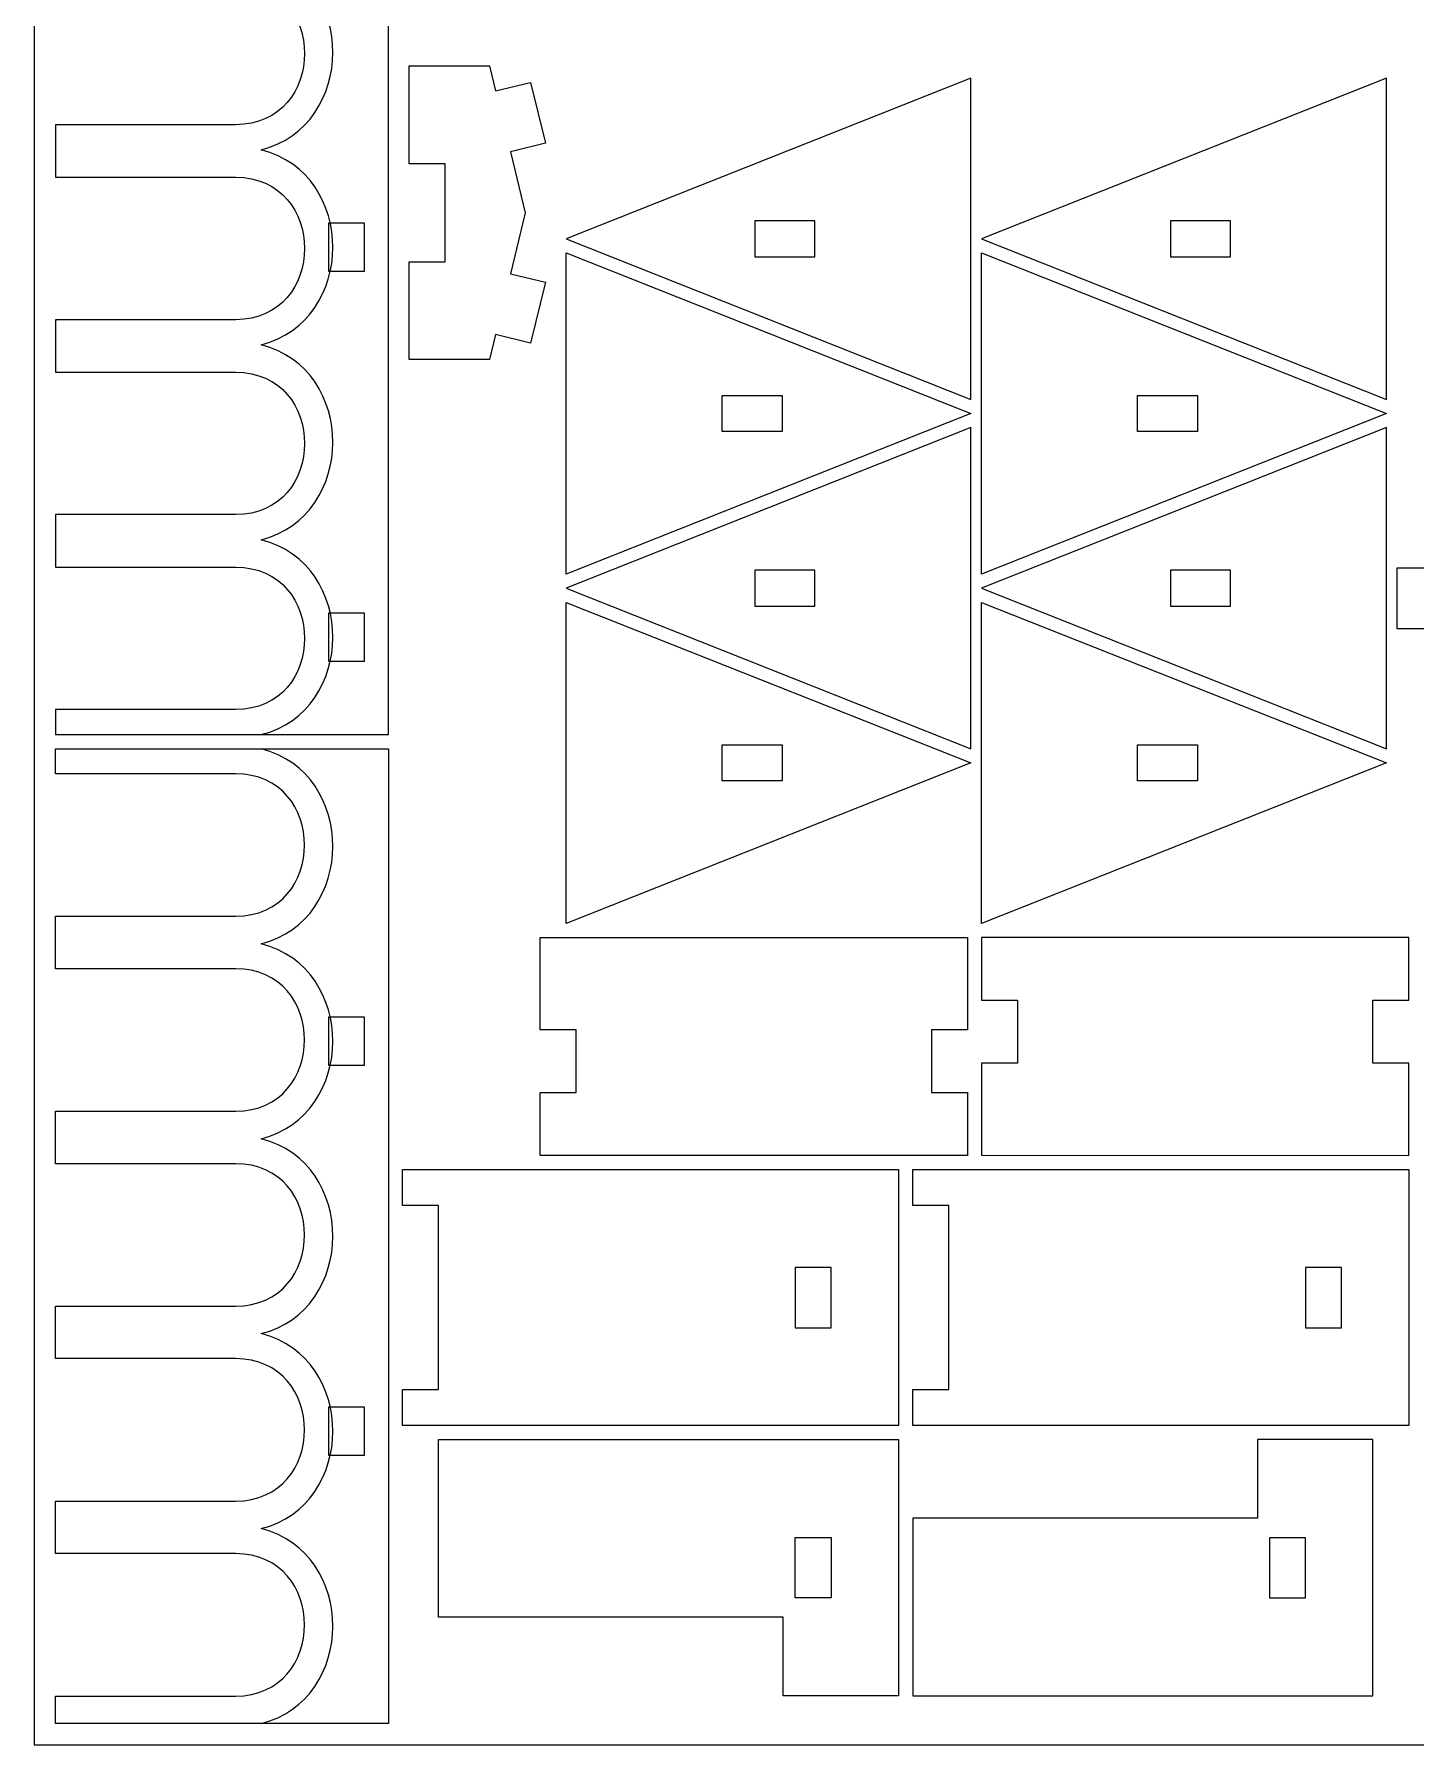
# Model space of a CAD drawing. Header units: millimetres. Extents: x -824 to 903, y -527 to 785.
# Drawn here: x -824.3 to -709.4, y -66 to 76.2 of the extents above; entities that cross this region are included whole.
import ezdxf

# ---------------------------------------------------------------- set-up
doc = ezdxf.new("R2010")
doc.units = ezdxf.units.MM
doc.header["$MEASUREMENT"] = 0
doc.layers.add('Camada 1', color=7, linetype='Continuous')

msp = doc.modelspace()

# ---------------------------------------------------------------- linework, layer by layer
at = {"layer": 'Camada 1', "color": 250, "lineweight": 9}
for points, knots in [([(-824.3008, -66.0493), (-824.3008, -66.0493), (-824.3008, 186.4518), (-824.3008, 186.4518), (-824.3008, 186.4518), (-824.3008, 186.4518), (-602.6325, 186.4518), (-602.6325, 186.4518), (-602.6325, 186.4518), (-602.6325, 186.4518), (-602.6325, -66.0493), (-602.6325, -66.0493), (-602.6325, -66.0493), (-602.6325, -66.0493), (-824.3008, -66.0493), (-824.3008, -66.0493)], [0, 0, 0, 0, 0.2, 0.2, 0.2, 0.2, 0.4, 0.4, 0.4, 0.4, 0.6, 0.6, 0.6, 0.6, 1, 1, 1, 1]), ([(-659.1611, 58.0436), (-659.1611, 58.0436), (-659.1611, 61.0374), (-659.1611, 61.0374), (-659.1611, 61.0374), (-659.1611, 61.0374), (-630.7187, 61.0374), (-630.7187, 61.0374), (-630.7187, 61.0374), (-630.7187, 61.0374), (-630.7187, 58.0436), (-630.7187, 58.0436), (-630.7187, 58.0436), (-630.7187, 58.0436), (-626.7269, 58.0436), (-626.7269, 58.0436), (-626.7269, 58.0436), (-626.7269, 58.0436), (-626.7269, 61.0374), (-626.7269, 61.0374), (-626.7269, 61.0374), (-626.7269, 61.0374), (-604.397, 61.0374), (-604.397, 61.0374), (-604.397, 61.0374), (-604.397, 61.0374), (-604.397, 74.9939), (-604.397, 74.9939), (-604.397, 74.9939), (-604.397, 74.9939), (-626.7269, 74.9939), (-626.7269, 74.9939), (-626.7269, 74.9939), (-626.7269, 74.9939), (-626.7269, 77.9877), (-626.7269, 77.9877), (-626.7269, 77.9877), (-626.7269, 77.9877), (-630.7187, 77.9877), (-630.7187, 77.9877), (-630.7187, 77.9877), (-630.7187, 77.9877), (-630.7187, 74.9939), (-630.7187, 74.9939), (-630.7187, 74.9939), (-630.7187, 74.9939), (-659.1611, 74.9939), (-659.1611, 74.9939), (-659.1611, 74.9939), (-659.1611, 74.9939), (-659.1611, 77.9877), (-659.1611, 77.9877), (-659.1611, 77.9877), (-659.1611, 77.9877), (-663.1529, 77.9877), (-663.1529, 77.9877), (-663.1529, 77.9877), (-663.1529, 77.9877), (-663.1529, 74.9939), (-663.1529, 74.9939), (-663.1529, 74.9939), (-663.1529, 74.9939), (-685.4827, 74.9939), (-685.4827, 74.9939), (-685.4827, 74.9939), (-685.4827, 74.9939), (-685.4827, 81.8269), (-685.4827, 81.8269), (-685.4827, 81.8269), (-685.4827, 81.8269), (-682.4888, 81.8269), (-682.4888, 81.8269), (-682.4888, 81.8269), (-682.4888, 81.8269), (-682.4888, 84.8208), (-682.4888, 84.8208), (-682.4888, 84.8208), (-682.4888, 84.8208), (-685.4827, 84.8208), (-685.4827, 84.8208), (-685.4827, 84.8208), (-685.4827, 84.8208), (-685.4827, 88.66), (-685.4827, 88.66), (-685.4827, 88.66), (-685.4827, 88.66), (-678.9229, 88.66), (-678.9229, 88.66), (-678.9229, 88.66), (-678.9229, 88.66), (-681.7455, 91.4826), (-681.7455, 91.4826), (-681.7455, 91.4826), (-681.7455, 91.4826), (-679.6287, 93.5995), (-679.6287, 93.5995), (-679.6287, 93.5995), (-679.6287, 93.5995), (-678.9229, 92.8939), (-678.9229, 92.8939), (-678.9229, 92.8939), (-678.9229, 92.8939), (-658.0321, 113.7848), (-658.0321, 113.7848), (-658.0321, 113.7848), (-658.0321, 113.7848), (-663.7878, 119.5406), (-663.7878, 119.5406), (-663.7878, 119.5406), (-663.7878, 119.5406), (-661.6708, 121.6576), (-661.6708, 121.6576), (-661.6708, 121.6576), (-661.6708, 121.6576), (-653.7982, 113.7848), (-653.7982, 113.7848), (-653.7982, 113.7848), (-653.7982, 113.7848), (-650.3445, 117.2382), (-650.3445, 117.2382), (-650.3445, 117.2382), (-650.3445, 117.2382), (-652.4615, 119.355), (-652.4615, 119.355), (-652.4615, 119.355), (-652.4615, 119.355), (-619.1796, 152.6371), (-619.1796, 152.6371), (-619.1796, 152.6371), (-619.1796, 152.6371), (-617.0629, 150.5203), (-617.0629, 150.5203), (-617.0629, 150.5203), (-617.0629, 150.5203), (-613.6092, 153.9737), (-613.6092, 153.9737), (-613.6092, 153.9737), (-613.6092, 153.9737), (-615.7262, 156.0906), (-615.7262, 156.0906), (-615.7262, 156.0906), (-615.7262, 156.0906), (-606.4229, 165.3939), (-606.4229, 165.3939), (-606.4229, 165.3939), (-606.4229, 165.3939), (-623.6904, 182.6613), (-623.6904, 182.6613), (-623.6904, 182.6613), (-623.6904, 182.6613), (-632.9936, 173.3581), (-632.9936, 173.3581), (-632.9936, 173.3581), (-632.9936, 173.3581), (-635.1105, 175.4749), (-635.1105, 175.4749), (-635.1105, 175.4749), (-635.1105, 175.4749), (-638.5641, 172.0216), (-638.5641, 172.0216), (-638.5641, 172.0216), (-638.5641, 172.0216), (-636.4472, 169.9047), (-636.4472, 169.9047), (-636.4472, 169.9047), (-636.4472, 169.9047), (-669.729, 136.6227), (-669.729, 136.6227), (-669.729, 136.6227), (-669.729, 136.6227), (-671.8458, 138.7394), (-671.8458, 138.7394), (-671.8458, 138.7394), (-671.8458, 138.7394), (-675.2994, 135.2861), (-675.2994, 135.2861), (-675.2994, 135.2861), (-675.2994, 135.2861), (-667.4267, 127.4134), (-667.4267, 127.4134), (-667.4267, 127.4134), (-667.4267, 127.4134), (-669.5436, 125.2964), (-669.5436, 125.2964), (-669.5436, 125.2964), (-669.5436, 125.2964), (-675.2994, 131.0522), (-675.2994, 131.0522), (-675.2994, 131.0522), (-675.2994, 131.0522), (-696.1904, 110.1613), (-696.1904, 110.1613), (-696.1904, 110.1613), (-696.1904, 110.1613), (-695.4847, 109.4556), (-695.4847, 109.4556), (-695.4847, 109.4556), (-695.4847, 109.4556), (-697.6017, 107.3387), (-697.6017, 107.3387), (-697.6017, 107.3387), (-697.6017, 107.3387), (-700.4243, 110.1613), (-700.4243, 110.1613), (-700.4243, 110.1613), (-700.4243, 110.1613), (-700.4243, 103.6015), (-700.4243, 103.6015), (-700.4243, 103.6015), (-700.4243, 103.6015), (-704.2635, 103.6015), (-704.2635, 103.6015), (-704.2635, 103.6015), (-704.2635, 103.6015), (-704.2635, 106.5954), (-704.2635, 106.5954), (-704.2635, 106.5954), (-704.2635, 106.5954), (-707.2574, 106.5954), (-707.2574, 106.5954), (-707.2574, 106.5954), (-707.2574, 106.5954), (-707.2574, 103.6015), (-707.2574, 103.6015), (-707.2574, 103.6015), (-707.2574, 103.6015), (-714.0904, 103.6015), (-714.0904, 103.6015), (-714.0904, 103.6015), (-714.0904, 103.6015), (-714.0904, 109.7142), (-714.0904, 109.7142), (-714.0904, 109.7142), (-714.0904, 109.7142), (-711.0965, 109.7142), (-711.0965, 109.7142), (-711.0965, 109.7142), (-711.0965, 109.7142), (-711.0965, 113.706), (-711.0965, 113.706), (-711.0965, 113.706), (-711.0965, 113.706), (-714.0904, 113.706), (-714.0904, 113.706), (-714.0904, 113.706), (-714.0904, 113.706), (-714.0904, 142.1484), (-714.0904, 142.1484), (-714.0904, 142.1484), (-714.0904, 142.1484), (-711.0965, 142.1484), (-711.0965, 142.1484), (-711.0965, 142.1484), (-711.0965, 142.1484), (-711.0965, 146.1402), (-711.0965, 146.1402), (-711.0965, 146.1402), (-711.0965, 146.1402), (-714.0904, 146.1402), (-714.0904, 146.1402), (-714.0904, 146.1402), (-714.0904, 146.1402), (-714.0904, 174.5827), (-714.0904, 174.5827), (-714.0904, 174.5827), (-714.0904, 174.5827), (-711.0965, 174.5827), (-711.0965, 174.5827), (-711.0965, 174.5827), (-711.0965, 174.5827), (-711.0965, 178.5744), (-711.0965, 178.5744), (-711.0965, 178.5744), (-711.0965, 178.5744), (-714.0904, 178.5744), (-714.0904, 178.5744), (-714.0904, 178.5744), (-714.0904, 178.5744), (-714.0904, 184.6871), (-714.0904, 184.6871), (-714.0904, 184.6871), (-714.0904, 184.6871), (-727.7564, 184.6871), (-727.7564, 184.6871), (-727.7564, 184.6871), (-727.7564, 184.6871), (-727.7564, 178.5744), (-727.7564, 178.5744), (-727.7564, 178.5744), (-727.7564, 178.5744), (-730.7503, 178.5744), (-730.7503, 178.5744), (-730.7503, 178.5744), (-730.7503, 178.5744), (-730.7503, 174.5827), (-730.7503, 174.5827), (-730.7503, 174.5827), (-730.7503, 174.5827), (-727.7564, 174.5827), (-727.7564, 174.5827), (-727.7564, 174.5827), (-727.7564, 174.5827), (-727.7564, 146.1402), (-727.7564, 146.1402), (-727.7564, 146.1402), (-727.7564, 146.1402), (-730.7503, 146.1402), (-730.7503, 146.1402), (-730.7503, 146.1402), (-730.7503, 146.1402), (-730.7503, 142.1484), (-730.7503, 142.1484), (-730.7503, 142.1484), (-730.7503, 142.1484), (-727.7564, 142.1484), (-727.7564, 142.1484), (-727.7564, 142.1484), (-727.7564, 142.1484), (-727.7564, 113.706), (-727.7564, 113.706), (-727.7564, 113.706), (-727.7564, 113.706), (-730.7503, 113.706), (-730.7503, 113.706), (-730.7503, 113.706), (-730.7503, 113.706), (-730.7503, 109.7142), (-730.7503, 109.7142), (-730.7503, 109.7142), (-730.7503, 109.7142), (-727.7564, 109.7142), (-727.7564, 109.7142), (-727.7564, 109.7142), (-727.7564, 109.7142), (-727.7564, 87.3844), (-727.7564, 87.3844), (-727.7564, 87.3844), (-727.7564, 87.3844), (-701.6998, 87.3844), (-701.6998, 87.3844), (-701.6998, 87.3844), (-701.6998, 87.3844), (-701.6998, 61.0374), (-701.6998, 61.0374), (-701.6998, 61.0374), (-701.6998, 61.0374), (-695.587, 61.0374), (-695.587, 61.0374), (-695.587, 61.0374), (-695.587, 61.0374), (-695.587, 58.0436), (-695.587, 58.0436), (-695.587, 58.0436), (-695.587, 58.0436), (-691.5954, 58.0436), (-691.5954, 58.0436), (-691.5954, 58.0436), (-691.5954, 58.0436), (-691.5954, 61.0374), (-691.5954, 61.0374), (-691.5954, 61.0374), (-691.5954, 61.0374), (-663.1529, 61.0374), (-663.1529, 61.0374), (-663.1529, 61.0374), (-663.1529, 61.0374), (-663.1529, 58.0436), (-663.1529, 58.0436), (-663.1529, 58.0436), (-663.1529, 58.0436), (-659.1611, 58.0436), (-659.1611, 58.0436)], [0, 0, 0, 0, 0.0106383, 0.0106383, 0.0106383, 0.0106383, 0.0212766, 0.0212766, 0.0212766, 0.0212766, 0.03191489, 0.03191489, 0.03191489, 0.03191489, 0.04255319, 0.04255319, 0.04255319, 0.04255319, 0.05319149, 0.05319149, 0.05319149, 0.05319149, 0.06382979, 0.06382979, 0.06382979, 0.06382979, 0.07446809, 0.07446809, 0.07446809, 0.07446809, 0.08510638, 0.08510638, 0.08510638, 0.08510638, 0.09574468, 0.09574468, 0.09574468, 0.09574468, 0.10638298, 0.10638298, 0.10638298, 0.10638298, 0.11702128, 0.11702128, 0.11702128, 0.11702128, 0.12765957, 0.12765957, 0.12765957, 0.12765957, 0.13829787, 0.13829787, 0.13829787, 0.13829787, 0.14893617, 0.14893617, 0.14893617, 0.14893617, 0.15957447, 0.15957447, 0.15957447, 0.15957447, 0.17021277, 0.17021277, 0.17021277, 0.17021277, 0.18085106, 0.18085106, 0.18085106, 0.18085106, 0.19148936, 0.19148936, 0.19148936, 0.19148936, 0.20212766, 0.20212766, 0.20212766, 0.20212766, 0.21276596, 0.21276596, 0.21276596, 0.21276596, 0.22340426, 0.22340426, 0.22340426, 0.22340426, 0.23404255, 0.23404255, 0.23404255, 0.23404255, 0.24468085, 0.24468085, 0.24468085, 0.24468085, 0.25531915, 0.25531915, 0.25531915, 0.25531915, 0.26595745, 0.26595745, 0.26595745, 0.26595745, 0.27659574, 0.27659574, 0.27659574, 0.27659574, 0.28723404, 0.28723404, 0.28723404, 0.28723404, 0.29787234, 0.29787234, 0.29787234, 0.29787234, 0.30851064, 0.30851064, 0.30851064, 0.30851064, 0.31914894, 0.31914894, 0.31914894, 0.31914894, 0.32978723, 0.32978723, 0.32978723, 0.32978723, 0.34042553, 0.34042553, 0.34042553, 0.34042553, 0.35106383, 0.35106383, 0.35106383, 0.35106383, 0.36170213, 0.36170213, 0.36170213, 0.36170213, 0.37234043, 0.37234043, 0.37234043, 0.37234043, 0.38297872, 0.38297872, 0.38297872, 0.38297872, 0.39361702, 0.39361702, 0.39361702, 0.39361702, 0.40425532, 0.40425532, 0.40425532, 0.40425532, 0.41489362, 0.41489362, 0.41489362, 0.41489362, 0.42553191, 0.42553191, 0.42553191, 0.42553191, 0.43617021, 0.43617021, 0.43617021, 0.43617021, 0.44680851, 0.44680851, 0.44680851, 0.44680851, 0.45744681, 0.45744681, 0.45744681, 0.45744681, 0.46808511, 0.46808511, 0.46808511, 0.46808511, 0.4787234, 0.4787234, 0.4787234, 0.4787234, 0.4893617, 0.4893617, 0.4893617, 0.4893617, 0.5, 0.5, 0.5, 0.5, 0.5106383, 0.5106383, 0.5106383, 0.5106383, 0.5212766, 0.5212766, 0.5212766, 0.5212766, 0.53191489, 0.53191489, 0.53191489, 0.53191489, 0.54255319, 0.54255319, 0.54255319, 0.54255319, 0.55319149, 0.55319149, 0.55319149, 0.55319149, 0.56382979, 0.56382979, 0.56382979, 0.56382979, 0.57446809, 0.57446809, 0.57446809, 0.57446809, 0.58510638, 0.58510638, 0.58510638, 0.58510638, 0.59574468, 0.59574468, 0.59574468, 0.59574468, 0.60638298, 0.60638298, 0.60638298, 0.60638298, 0.61702128, 0.61702128, 0.61702128, 0.61702128, 0.62765957, 0.62765957, 0.62765957, 0.62765957, 0.63829787, 0.63829787, 0.63829787, 0.63829787, 0.64893617, 0.64893617, 0.64893617, 0.64893617, 0.65957447, 0.65957447, 0.65957447, 0.65957447, 0.67021277, 0.67021277, 0.67021277, 0.67021277, 0.68085106, 0.68085106, 0.68085106, 0.68085106, 0.69148936, 0.69148936, 0.69148936, 0.69148936, 0.70212766, 0.70212766, 0.70212766, 0.70212766, 0.71276596, 0.71276596, 0.71276596, 0.71276596, 0.72340426, 0.72340426, 0.72340426, 0.72340426, 0.73404255, 0.73404255, 0.73404255, 0.73404255, 0.74468085, 0.74468085, 0.74468085, 0.74468085, 0.75531915, 0.75531915, 0.75531915, 0.75531915, 0.76595745, 0.76595745, 0.76595745, 0.76595745, 0.77659574, 0.77659574, 0.77659574, 0.77659574, 0.78723404, 0.78723404, 0.78723404, 0.78723404, 0.79787234, 0.79787234, 0.79787234, 0.79787234, 0.80851064, 0.80851064, 0.80851064, 0.80851064, 0.81914894, 0.81914894, 0.81914894, 0.81914894, 0.82978723, 0.82978723, 0.82978723, 0.82978723, 0.84042553, 0.84042553, 0.84042553, 0.84042553, 0.85106383, 0.85106383, 0.85106383, 0.85106383, 0.86170213, 0.86170213, 0.86170213, 0.86170213, 0.87234043, 0.87234043, 0.87234043, 0.87234043, 0.88297872, 0.88297872, 0.88297872, 0.88297872, 0.89361702, 0.89361702, 0.89361702, 0.89361702, 0.90425532, 0.90425532, 0.90425532, 0.90425532, 0.91489362, 0.91489362, 0.91489362, 0.91489362, 0.92553191, 0.92553191, 0.92553191, 0.92553191, 0.93617021, 0.93617021, 0.93617021, 0.93617021, 0.94680851, 0.94680851, 0.94680851, 0.94680851, 0.95744681, 0.95744681, 0.95744681, 0.95744681, 0.96808511, 0.96808511, 0.96808511, 0.96808511, 0.9787234, 0.9787234, 0.9787234, 0.9787234, 1, 1, 1, 1]), ([(-807.5673, 31.9107), (-807.5673, 31.9107), (-822.5363, 31.9107), (-822.5363, 31.9107), (-822.5363, 31.9107), (-822.5363, 31.9107), (-822.5363, 36.2768), (-822.5363, 36.2768), (-822.5363, 36.2768), (-822.5363, 36.2768), (-807.5673, 36.2768), (-807.5673, 36.2768), (-807.5673, 36.2768), (-799.8927, 36.2768), (-799.893, 48.1277), (-807.5673, 48.1277), (-807.5673, 48.1277), (-807.5673, 48.1277), (-822.5363, 48.1277), (-822.5363, 48.1277), (-822.5363, 48.1277), (-822.5363, 48.1277), (-822.5363, 52.4939), (-822.5363, 52.4939), (-822.5363, 52.4939), (-822.5363, 52.4939), (-807.5673, 52.4939), (-807.5673, 52.4939), (-807.5673, 52.4939), (-799.8928, 52.4939), (-799.8928, 64.3449), (-807.5673, 64.3449), (-807.5673, 64.3449), (-807.5673, 64.3449), (-822.5363, 64.3449), (-822.5363, 64.3449), (-822.5363, 64.3449), (-822.5363, 64.3449), (-822.5363, 68.711), (-822.5363, 68.711), (-822.5363, 68.711), (-822.5363, 68.711), (-807.5673, 68.711), (-807.5673, 68.711), (-807.5673, 68.711), (-799.8929, 68.711), (-799.8928, 80.562), (-807.5673, 80.562), (-807.5673, 80.562), (-807.5673, 80.562), (-822.5363, 80.562), (-822.5363, 80.562), (-822.5363, 80.562), (-822.5363, 80.562), (-822.5363, 84.9282), (-822.5363, 84.9282), (-822.5363, 84.9282), (-822.5363, 84.9282), (-807.5673, 84.9282), (-807.5673, 84.9282), (-807.5673, 84.9282), (-799.8927, 84.9282), (-799.893, 96.7791), (-807.5673, 96.7791), (-807.5673, 96.7791), (-807.5673, 96.7791), (-822.5363, 96.7791), (-822.5363, 96.7791), (-822.5363, 96.7791), (-822.5363, 96.7791), (-822.5363, 99.0662), (-822.5363, 99.0662), (-822.5363, 99.0662), (-822.5363, 99.0662), (-794.8396, 99.0662), (-794.8396, 99.0662), (-794.8396, 99.0662), (-794.8396, 99.0662), (-794.8396, 17.9806), (-794.8396, 17.9806), (-794.8396, 17.9806), (-794.8396, 17.9806), (-822.5363, 17.9806), (-822.5363, 17.9806), (-822.5363, 17.9806), (-822.5363, 17.9806), (-822.5363, 20.0597), (-822.5363, 20.0597), (-822.5363, 20.0597), (-822.5363, 20.0597), (-807.5673, 20.0597), (-807.5673, 20.0597), (-807.5673, 20.0597), (-799.8929, 20.0597), (-799.8929, 31.9107), (-807.5673, 31.9107)], [0, 0, 0, 0, 0.04, 0.04, 0.04, 0.04, 0.08, 0.08, 0.08, 0.08, 0.12, 0.12, 0.12, 0.12, 0.16, 0.16, 0.16, 0.16, 0.2, 0.2, 0.2, 0.2, 0.24, 0.24, 0.24, 0.24, 0.28, 0.28, 0.28, 0.28, 0.32, 0.32, 0.32, 0.32, 0.36, 0.36, 0.36, 0.36, 0.4, 0.4, 0.4, 0.4, 0.44, 0.44, 0.44, 0.44, 0.48, 0.48, 0.48, 0.48, 0.52, 0.52, 0.52, 0.52, 0.56, 0.56, 0.56, 0.56, 0.6, 0.6, 0.6, 0.6, 0.64, 0.64, 0.64, 0.64, 0.68, 0.68, 0.68, 0.68, 0.72, 0.72, 0.72, 0.72, 0.76, 0.76, 0.76, 0.76, 0.8, 0.8, 0.8, 0.8, 0.84, 0.84, 0.84, 0.84, 0.88, 0.88, 0.88, 0.88, 0.92, 0.92, 0.92, 0.92, 1, 1, 1, 1]), ([(-793.1168, 73.5988), (-793.1168, 73.5988), (-793.1168, 65.4588), (-793.1168, 65.4588), (-793.1168, 65.4588), (-793.1168, 65.4588), (-790.123, 65.4589), (-790.123, 65.4589), (-790.123, 65.4589), (-790.123, 65.4589), (-790.123, 57.3189), (-790.123, 57.3189), (-790.123, 57.3189), (-790.123, 57.3189), (-793.1168, 57.3189), (-793.1168, 57.3189), (-793.1168, 57.3189), (-793.1168, 57.3189), (-793.1168, 49.1789), (-793.1168, 49.1789), (-793.1168, 49.1789), (-789.25, 49.1789), (-788.3047, 49.1789), (-786.4217, 49.1789), (-786.4217, 49.1789), (-786.4217, 49.1789), (-785.9178, 51.253), (-785.9178, 51.253), (-785.9178, 51.253), (-785.9178, 51.253), (-783.0087, 50.5462), (-783.0087, 50.5462), (-783.0087, 50.5462), (-783.0087, 50.5462), (-781.7775, 55.6142), (-781.7775, 55.6142), (-781.7775, 55.6142), (-781.7775, 55.6142), (-784.6867, 56.3209), (-784.6867, 56.3209), (-784.6867, 56.3209), (-784.6867, 56.3209), (-783.4555, 61.3888), (-783.4555, 61.3888), (-783.4555, 61.3888), (-783.4555, 61.3888), (-784.6867, 66.4568), (-784.6867, 66.4568), (-784.6867, 66.4568), (-784.6867, 66.4568), (-781.7775, 67.1635), (-781.7775, 67.1635), (-781.7775, 67.1635), (-781.7775, 67.1635), (-783.0087, 72.2314), (-783.0087, 72.2314), (-783.0087, 72.2314), (-783.0087, 72.2314), (-785.918, 71.5247), (-785.918, 71.5247), (-785.918, 71.5247), (-785.918, 71.5247), (-786.4218, 73.5988), (-786.4218, 73.5988), (-786.4218, 73.5988), (-788.3088, 73.5988), (-789.2364, 73.5988), (-793.1168, 73.5988)], [0, 0, 0, 0, 0.05555556, 0.05555556, 0.05555556, 0.05555556, 0.11111111, 0.11111111, 0.11111111, 0.11111111, 0.16666667, 0.16666667, 0.16666667, 0.16666667, 0.22222222, 0.22222222, 0.22222222, 0.22222222, 0.27777778, 0.27777778, 0.27777778, 0.27777778, 0.33333333, 0.33333333, 0.33333333, 0.33333333, 0.38888889, 0.38888889, 0.38888889, 0.38888889, 0.44444444, 0.44444444, 0.44444444, 0.44444444, 0.5, 0.5, 0.5, 0.5, 0.55555556, 0.55555556, 0.55555556, 0.55555556, 0.61111111, 0.61111111, 0.61111111, 0.61111111, 0.66666667, 0.66666667, 0.66666667, 0.66666667, 0.72222222, 0.72222222, 0.72222222, 0.72222222, 0.77777778, 0.77777778, 0.77777778, 0.77777778, 0.83333333, 0.83333333, 0.83333333, 0.83333333, 0.88888889, 0.88888889, 0.88888889, 0.88888889, 1, 1, 1, 1]), ([(-746.3827, 72.5754), (-746.3827, 72.5754), (-746.3827, 45.8647), (-746.3827, 45.8647), (-746.3827, 45.8647), (-746.3827, 45.8647), (-780.0547, 59.22), (-780.0547, 59.22), (-780.0547, 59.22), (-780.0547, 59.22), (-746.3827, 72.5754), (-746.3827, 72.5754)], [0, 0, 0, 0, 0.25, 0.25, 0.25, 0.25, 0.5, 0.5, 0.5, 0.5, 1, 1, 1, 1]), ([(-711.8272, 72.5754), (-711.8272, 72.5754), (-711.8272, 45.8647), (-711.8272, 45.8647), (-711.8272, 45.8647), (-711.8272, 45.8647), (-745.4993, 59.22), (-745.4993, 59.22), (-745.4993, 59.22), (-745.4993, 59.22), (-711.8272, 72.5754), (-711.8272, 72.5754)], [0, 0, 0, 0, 0.25, 0.25, 0.25, 0.25, 0.5, 0.5, 0.5, 0.5, 1, 1, 1, 1]), ([(-799.8293, 60.5193), (-799.8293, 60.5193), (-796.8355, 60.5193), (-796.8355, 60.5193), (-796.8355, 60.5193), (-796.8355, 60.5193), (-796.8355, 56.5275), (-796.8355, 56.5275), (-796.8355, 56.5275), (-796.8355, 56.5275), (-799.8293, 56.5275), (-799.8293, 56.5275), (-799.8293, 56.5275), (-799.8293, 56.5275), (-799.8293, 60.5193), (-799.8293, 60.5193)], [0, 0, 0, 0, 0.2, 0.2, 0.2, 0.2, 0.4, 0.4, 0.4, 0.4, 0.6, 0.6, 0.6, 0.6, 1, 1, 1, 1]), ([(-759.3557, 60.7169), (-759.3557, 60.7169), (-759.3557, 57.7232), (-759.3557, 57.7232), (-759.3557, 57.7232), (-759.3557, 57.7232), (-764.3455, 57.7232), (-764.3455, 57.7232), (-764.3455, 57.7232), (-764.3455, 57.7232), (-764.3455, 60.7169), (-764.3455, 60.7169), (-764.3455, 60.7169), (-764.3455, 60.7169), (-759.3557, 60.7169), (-759.3557, 60.7169)], [0, 0, 0, 0, 0.2, 0.2, 0.2, 0.2, 0.4, 0.4, 0.4, 0.4, 0.6, 0.6, 0.6, 0.6, 1, 1, 1, 1]), ([(-724.8003, 60.7169), (-724.8003, 60.7169), (-724.8003, 57.7232), (-724.8003, 57.7232), (-724.8003, 57.7232), (-724.8003, 57.7232), (-729.7901, 57.7232), (-729.7901, 57.7232), (-729.7901, 57.7232), (-729.7901, 57.7232), (-729.7901, 60.7169), (-729.7901, 60.7169), (-729.7901, 60.7169), (-729.7901, 60.7169), (-724.8003, 60.7169), (-724.8003, 60.7169)], [0, 0, 0, 0, 0.2, 0.2, 0.2, 0.2, 0.4, 0.4, 0.4, 0.4, 0.6, 0.6, 0.6, 0.6, 1, 1, 1, 1]), ([(-780.0547, 58.0436), (-780.0547, 58.0436), (-780.0547, 31.3329), (-780.0547, 31.3329), (-780.0547, 31.3329), (-780.0547, 31.3329), (-746.3827, 44.6882), (-746.3827, 44.6882), (-746.3827, 44.6882), (-746.3827, 44.6882), (-780.0547, 58.0436), (-780.0547, 58.0436)], [0, 0, 0, 0, 0.25, 0.25, 0.25, 0.25, 0.5, 0.5, 0.5, 0.5, 1, 1, 1, 1]), ([(-745.4993, 58.0436), (-745.4993, 58.0436), (-745.4993, 31.3329), (-745.4993, 31.3329), (-745.4993, 31.3329), (-745.4993, 31.3329), (-711.8272, 44.6882), (-711.8272, 44.6882), (-711.8272, 44.6882), (-711.8272, 44.6882), (-745.4993, 58.0436), (-745.4993, 58.0436)], [0, 0, 0, 0, 0.25, 0.25, 0.25, 0.25, 0.5, 0.5, 0.5, 0.5, 1, 1, 1, 1]), ([(-653.5416, 26.8262), (-653.5416, 26.8262), (-656.5355, 26.8262), (-656.5355, 26.8262), (-656.5355, 26.8262), (-656.5355, 26.8262), (-656.5355, 18.6727), (-656.5355, 18.6727), (-656.5355, 18.6727), (-656.5355, 18.6727), (-662.2837, 12.9244), (-662.2837, 12.9244), (-662.2837, 12.9244), (-662.2837, 12.9244), (-660.1668, 10.8075), (-660.1668, 10.8075), (-660.1668, 10.8075), (-660.1668, 10.8075), (-663.7122, 7.2621), (-663.7122, 7.2621), (-663.7122, 7.2621), (-663.7122, 7.2621), (-665.8291, 9.379), (-665.8291, 9.379), (-665.8291, 9.379), (-665.8291, 9.379), (-671.5945, 3.6135), (-671.5945, 3.6135), (-671.5945, 3.6135), (-671.5945, 3.6135), (-679.7238, 3.6135), (-679.7238, 3.6135), (-679.7238, 3.6135), (-679.7238, 3.6135), (-679.7238, 0.6197), (-679.7238, 0.6197), (-679.7238, 0.6197), (-679.7238, 0.6197), (-684.7378, 0.6197), (-684.7378, 0.6197), (-684.7378, 0.6197), (-684.7378, 0.6197), (-684.7378, 3.6135), (-684.7378, 3.6135), (-684.7378, 3.6135), (-684.7378, 3.6135), (-692.8914, 3.6135), (-692.8914, 3.6135), (-692.8914, 3.6135), (-692.8914, 3.6135), (-698.6396, 9.3619), (-698.6396, 9.3619), (-698.6396, 9.3619), (-698.6396, 9.3619), (-700.7565, 7.2449), (-700.7565, 7.2449), (-700.7565, 7.2449), (-700.7565, 7.2449), (-704.302, 10.7903), (-704.302, 10.7903), (-704.302, 10.7903), (-704.302, 10.7903), (-702.1849, 12.9073), (-702.1849, 12.9073), (-702.1849, 12.9073), (-702.1849, 12.9073), (-707.9504, 18.6727), (-707.9504, 18.6727), (-707.9504, 18.6727), (-707.9504, 18.6727), (-707.9504, 26.802), (-707.9504, 26.802), (-707.9504, 26.802), (-707.9504, 26.802), (-710.9442, 26.802), (-710.9442, 26.802), (-710.9442, 26.802), (-710.9442, 26.802), (-710.9442, 31.8159), (-710.9442, 31.8159), (-710.9442, 31.8159), (-710.9442, 31.8159), (-707.9504, 31.8159), (-707.9504, 31.8159), (-707.9504, 31.8159), (-707.9504, 31.8159), (-707.9504, 39.9694), (-707.9504, 39.9694), (-707.9504, 39.9694), (-707.9504, 39.9694), (-702.2022, 45.7176), (-702.2022, 45.7176), (-702.2022, 45.7176), (-702.2022, 45.7176), (-704.319, 47.8347), (-704.319, 47.8347), (-704.319, 47.8347), (-704.319, 47.8347), (-700.7736, 51.3801), (-700.7736, 51.3801), (-700.7736, 51.3801), (-700.7736, 51.3801), (-698.6568, 49.263), (-698.6568, 49.263), (-698.6568, 49.263), (-698.6568, 49.263), (-692.8914, 55.0284), (-692.8914, 55.0284), (-692.8914, 55.0284), (-692.8914, 55.0284), (-684.7621, 55.0284), (-684.7621, 55.0284), (-684.7621, 55.0284), (-684.7621, 55.0284), (-684.7621, 58.0223), (-684.7621, 58.0223), (-684.7621, 58.0223), (-684.7621, 58.0223), (-679.7481, 58.0223), (-679.7481, 58.0223), (-679.7481, 58.0223), (-679.7481, 58.0223), (-679.7481, 55.0284), (-679.7481, 55.0284), (-679.7481, 55.0284), (-679.7481, 55.0284), (-671.5945, 55.0284), (-671.5945, 55.0284), (-671.5945, 55.0284), (-671.5945, 55.0284), (-665.8463, 49.2802), (-665.8463, 49.2802), (-665.8463, 49.2802), (-665.8463, 49.2802), (-663.7294, 51.3972), (-663.7294, 51.3972), (-663.7294, 51.3972), (-663.7294, 51.3972), (-660.184, 47.8517), (-660.184, 47.8517), (-660.184, 47.8517), (-660.184, 47.8517), (-662.3009, 45.7348), (-662.3009, 45.7348), (-662.3009, 45.7348), (-662.3009, 45.7348), (-656.5355, 39.9694), (-656.5355, 39.9694), (-656.5355, 39.9694), (-656.5355, 39.9694), (-656.5355, 31.8402), (-656.5355, 31.8402), (-656.5355, 31.8402), (-656.5355, 31.8402), (-653.5416, 31.8402), (-653.5416, 31.8402), (-653.5416, 31.8402), (-653.5416, 31.8402), (-653.5416, 26.8262), (-653.5416, 26.8262)], [0, 0, 0, 0, 0.02439024, 0.02439024, 0.02439024, 0.02439024, 0.04878049, 0.04878049, 0.04878049, 0.04878049, 0.07317073, 0.07317073, 0.07317073, 0.07317073, 0.09756098, 0.09756098, 0.09756098, 0.09756098, 0.12195122, 0.12195122, 0.12195122, 0.12195122, 0.14634146, 0.14634146, 0.14634146, 0.14634146, 0.17073171, 0.17073171, 0.17073171, 0.17073171, 0.19512195, 0.19512195, 0.19512195, 0.19512195, 0.2195122, 0.2195122, 0.2195122, 0.2195122, 0.24390244, 0.24390244, 0.24390244, 0.24390244, 0.26829268, 0.26829268, 0.26829268, 0.26829268, 0.29268293, 0.29268293, 0.29268293, 0.29268293, 0.31707317, 0.31707317, 0.31707317, 0.31707317, 0.34146341, 0.34146341, 0.34146341, 0.34146341, 0.36585366, 0.36585366, 0.36585366, 0.36585366, 0.3902439, 0.3902439, 0.3902439, 0.3902439, 0.41463415, 0.41463415, 0.41463415, 0.41463415, 0.43902439, 0.43902439, 0.43902439, 0.43902439, 0.46341463, 0.46341463, 0.46341463, 0.46341463, 0.48780488, 0.48780488, 0.48780488, 0.48780488, 0.51219512, 0.51219512, 0.51219512, 0.51219512, 0.53658537, 0.53658537, 0.53658537, 0.53658537, 0.56097561, 0.56097561, 0.56097561, 0.56097561, 0.58536585, 0.58536585, 0.58536585, 0.58536585, 0.6097561, 0.6097561, 0.6097561, 0.6097561, 0.63414634, 0.63414634, 0.63414634, 0.63414634, 0.65853659, 0.65853659, 0.65853659, 0.65853659, 0.68292683, 0.68292683, 0.68292683, 0.68292683, 0.70731707, 0.70731707, 0.70731707, 0.70731707, 0.73170732, 0.73170732, 0.73170732, 0.73170732, 0.75609756, 0.75609756, 0.75609756, 0.75609756, 0.7804878, 0.7804878, 0.7804878, 0.7804878, 0.80487805, 0.80487805, 0.80487805, 0.80487805, 0.82926829, 0.82926829, 0.82926829, 0.82926829, 0.85365854, 0.85365854, 0.85365854, 0.85365854, 0.87804878, 0.87804878, 0.87804878, 0.87804878, 0.90243902, 0.90243902, 0.90243902, 0.90243902, 0.92682927, 0.92682927, 0.92682927, 0.92682927, 0.95121951, 0.95121951, 0.95121951, 0.95121951, 1, 1, 1, 1]), ([(-767.0816, 46.1852), (-767.0816, 46.1852), (-767.0816, 43.1914), (-767.0816, 43.1914), (-767.0816, 43.1914), (-767.0816, 43.1914), (-762.0918, 43.1914), (-762.0918, 43.1914), (-762.0918, 43.1914), (-762.0918, 43.1914), (-762.0918, 46.1852), (-762.0918, 46.1852), (-762.0918, 46.1852), (-762.0918, 46.1852), (-767.0816, 46.1852), (-767.0816, 46.1852)], [0, 0, 0, 0, 0.2, 0.2, 0.2, 0.2, 0.4, 0.4, 0.4, 0.4, 0.6, 0.6, 0.6, 0.6, 1, 1, 1, 1]), ([(-732.5262, 46.1852), (-732.5262, 46.1852), (-732.5262, 43.1914), (-732.5262, 43.1914), (-732.5262, 43.1914), (-732.5262, 43.1914), (-727.5364, 43.1914), (-727.5364, 43.1914), (-727.5364, 43.1914), (-727.5364, 43.1914), (-727.5364, 46.1852), (-727.5364, 46.1852), (-727.5364, 46.1852), (-727.5364, 46.1852), (-732.5262, 46.1852), (-732.5262, 46.1852)], [0, 0, 0, 0, 0.2, 0.2, 0.2, 0.2, 0.4, 0.4, 0.4, 0.4, 0.6, 0.6, 0.6, 0.6, 1, 1, 1, 1]), ([(-746.3827, 43.5119), (-746.3827, 43.5119), (-746.3827, 16.8012), (-746.3827, 16.8012), (-746.3827, 16.8012), (-746.3827, 16.8012), (-780.0547, 30.1564), (-780.0547, 30.1564), (-780.0547, 30.1564), (-780.0547, 30.1564), (-746.3827, 43.5119), (-746.3827, 43.5119)], [0, 0, 0, 0, 0.25, 0.25, 0.25, 0.25, 0.5, 0.5, 0.5, 0.5, 1, 1, 1, 1]), ([(-711.8272, 43.5119), (-711.8272, 43.5119), (-711.8272, 16.8012), (-711.8272, 16.8012), (-711.8272, 16.8012), (-711.8272, 16.8012), (-745.4993, 30.1564), (-745.4993, 30.1564), (-745.4993, 30.1564), (-745.4993, 30.1564), (-711.8272, 43.5119), (-711.8272, 43.5119)], [0, 0, 0, 0, 0.25, 0.25, 0.25, 0.25, 0.5, 0.5, 0.5, 0.5, 1, 1, 1, 1]), ([(-759.3557, 31.6534), (-759.3557, 31.6534), (-759.3557, 28.6596), (-759.3557, 28.6596), (-759.3557, 28.6596), (-759.3557, 28.6596), (-764.3455, 28.6596), (-764.3455, 28.6596), (-764.3455, 28.6596), (-764.3455, 28.6596), (-764.3455, 31.6534), (-764.3455, 31.6534), (-764.3455, 31.6534), (-764.3455, 31.6534), (-759.3557, 31.6534), (-759.3557, 31.6534)], [0, 0, 0, 0, 0.2, 0.2, 0.2, 0.2, 0.4, 0.4, 0.4, 0.4, 0.6, 0.6, 0.6, 0.6, 1, 1, 1, 1]), ([(-724.8003, 31.6534), (-724.8003, 31.6534), (-724.8003, 28.6596), (-724.8003, 28.6596), (-724.8003, 28.6596), (-724.8003, 28.6596), (-729.7901, 28.6596), (-729.7901, 28.6596), (-729.7901, 28.6596), (-729.7901, 28.6596), (-729.7901, 31.6534), (-729.7901, 31.6534), (-729.7901, 31.6534), (-729.7901, 31.6534), (-724.8003, 31.6534), (-724.8003, 31.6534)], [0, 0, 0, 0, 0.2, 0.2, 0.2, 0.2, 0.4, 0.4, 0.4, 0.4, 0.6, 0.6, 0.6, 0.6, 1, 1, 1, 1]), ([(-780.0547, 28.9801), (-780.0547, 28.9801), (-780.0547, 2.2694), (-780.0547, 2.2694), (-780.0547, 2.2694), (-780.0547, 2.2694), (-746.3827, 15.6247), (-746.3827, 15.6247), (-746.3827, 15.6247), (-746.3827, 15.6247), (-780.0547, 28.9801), (-780.0547, 28.9801)], [0, 0, 0, 0, 0.25, 0.25, 0.25, 0.25, 0.5, 0.5, 0.5, 0.5, 1, 1, 1, 1]), ([(-745.4993, 28.9801), (-745.4993, 28.9801), (-745.4993, 2.2694), (-745.4993, 2.2694), (-745.4993, 2.2694), (-745.4993, 2.2694), (-711.8272, 15.6247), (-711.8272, 15.6247), (-711.8272, 15.6247), (-711.8272, 15.6247), (-745.4993, 28.9801), (-745.4993, 28.9801)], [0, 0, 0, 0, 0.25, 0.25, 0.25, 0.25, 0.5, 0.5, 0.5, 0.5, 1, 1, 1, 1]), ([(-799.8293, 28.085), (-799.8293, 28.085), (-796.8355, 28.085), (-796.8355, 28.085), (-796.8355, 28.085), (-796.8355, 28.085), (-796.8355, 24.0933), (-796.8355, 24.0933), (-796.8355, 24.0933), (-796.8355, 24.0933), (-799.8293, 24.0933), (-799.8293, 24.0933), (-799.8293, 24.0933), (-799.8293, 24.0933), (-799.8293, 28.085), (-799.8293, 28.085)], [0, 0, 0, 0, 0.2, 0.2, 0.2, 0.2, 0.4, 0.4, 0.4, 0.4, 0.6, 0.6, 0.6, 0.6, 1, 1, 1, 1]), ([(-767.0816, 17.1216), (-767.0816, 17.1216), (-767.0816, 14.1279), (-767.0816, 14.1279), (-767.0816, 14.1279), (-767.0816, 14.1279), (-762.0918, 14.1279), (-762.0918, 14.1279), (-762.0918, 14.1279), (-762.0918, 14.1279), (-762.0918, 17.1216), (-762.0918, 17.1216), (-762.0918, 17.1216), (-762.0918, 17.1216), (-767.0816, 17.1216), (-767.0816, 17.1216)], [0, 0, 0, 0, 0.2, 0.2, 0.2, 0.2, 0.4, 0.4, 0.4, 0.4, 0.6, 0.6, 0.6, 0.6, 1, 1, 1, 1]), ([(-732.5262, 17.1216), (-732.5262, 17.1216), (-732.5262, 14.1279), (-732.5262, 14.1279), (-732.5262, 14.1279), (-732.5262, 14.1279), (-727.5364, 14.1279), (-727.5364, 14.1279), (-727.5364, 14.1279), (-727.5364, 14.1279), (-727.5364, 17.1216), (-727.5364, 17.1216), (-727.5364, 17.1216), (-727.5364, 17.1216), (-732.5262, 17.1216), (-732.5262, 17.1216)], [0, 0, 0, 0, 0.2, 0.2, 0.2, 0.2, 0.4, 0.4, 0.4, 0.4, 0.6, 0.6, 0.6, 0.6, 1, 1, 1, 1]), ([(-807.5673, -13.346), (-807.5673, -13.346), (-822.5363, -13.346), (-822.5363, -13.346), (-822.5363, -13.346), (-822.5363, -13.346), (-822.5363, -17.7123), (-822.5363, -17.7123), (-822.5363, -17.7123), (-822.5363, -17.7123), (-807.5673, -17.7123), (-807.5673, -17.7123), (-807.5673, -17.7123), (-799.8929, -17.7123), (-799.8928, -29.5632), (-807.5673, -29.5632), (-807.5673, -29.5632), (-807.5673, -29.5632), (-822.5363, -29.5632), (-822.5363, -29.5632), (-822.5363, -29.5632), (-822.5363, -29.5632), (-822.5363, -33.9293), (-822.5363, -33.9293), (-822.5363, -33.9293), (-822.5363, -33.9293), (-807.5673, -33.9293), (-807.5673, -33.9293), (-807.5673, -33.9293), (-799.8931, -33.9293), (-799.8927, -45.7803), (-807.5673, -45.7803), (-807.5673, -45.7803), (-807.5673, -45.7803), (-822.5363, -45.7803), (-822.5363, -45.7803), (-822.5363, -45.7803), (-822.5363, -45.7803), (-822.5363, -50.1465), (-822.5363, -50.1465), (-822.5363, -50.1465), (-822.5363, -50.1465), (-807.5673, -50.1465), (-807.5673, -50.1465), (-807.5673, -50.1465), (-799.8929, -50.1465), (-799.8928, -61.9974), (-807.5673, -61.9974), (-807.5673, -61.9974), (-807.5673, -61.9974), (-822.5363, -61.9974), (-822.5363, -61.9974), (-822.5363, -61.9974), (-822.5363, -61.9974), (-822.5363, -64.2845), (-822.5363, -64.2845), (-822.5363, -64.2845), (-822.5363, -64.2845), (-794.8396, -64.2845), (-794.8396, -64.2845), (-794.8396, -64.2845), (-794.8396, -64.2845), (-794.8396, 16.801), (-794.8396, 16.801), (-794.8396, 16.801), (-794.8396, 16.801), (-822.5363, 16.801), (-822.5363, 16.801), (-822.5363, 16.801), (-822.5363, 16.801), (-822.5363, 14.722), (-822.5363, 14.722), (-822.5363, 14.722), (-822.5363, 14.722), (-807.5673, 14.722), (-807.5673, 14.722), (-807.5673, 14.722), (-799.893, 14.722), (-799.8928, 2.871), (-807.5673, 2.871), (-807.5673, 2.871), (-807.5673, 2.871), (-822.5363, 2.871), (-822.5363, 2.871), (-822.5363, 2.871), (-822.5363, 2.871), (-822.5363, -1.4951), (-822.5363, -1.4951), (-822.5363, -1.4951), (-822.5363, -1.4951), (-807.5673, -1.4951), (-807.5673, -1.4951), (-807.5673, -1.4951), (-799.8925, -1.4951), (-799.8933, -13.346), (-807.5673, -13.346)], [0, 0, 0, 0, 0.04, 0.04, 0.04, 0.04, 0.08, 0.08, 0.08, 0.08, 0.12, 0.12, 0.12, 0.12, 0.16, 0.16, 0.16, 0.16, 0.2, 0.2, 0.2, 0.2, 0.24, 0.24, 0.24, 0.24, 0.28, 0.28, 0.28, 0.28, 0.32, 0.32, 0.32, 0.32, 0.36, 0.36, 0.36, 0.36, 0.4, 0.4, 0.4, 0.4, 0.44, 0.44, 0.44, 0.44, 0.48, 0.48, 0.48, 0.48, 0.52, 0.52, 0.52, 0.52, 0.56, 0.56, 0.56, 0.56, 0.6, 0.6, 0.6, 0.6, 0.64, 0.64, 0.64, 0.64, 0.68, 0.68, 0.68, 0.68, 0.72, 0.72, 0.72, 0.72, 0.76, 0.76, 0.76, 0.76, 0.8, 0.8, 0.8, 0.8, 0.84, 0.84, 0.84, 0.84, 0.88, 0.88, 0.88, 0.88, 0.92, 0.92, 0.92, 0.92, 1, 1, 1, 1]), ([(-782.2082, -17.0184), (-782.2082, -17.0184), (-746.6775, -17.0188), (-746.6775, -17.0188), (-746.6775, -17.0188), (-746.6775, -17.0188), (-746.6774, -11.8033), (-746.6774, -11.8033), (-746.6774, -11.8033), (-746.6774, -11.8033), (-749.6711, -11.8034), (-749.6711, -11.8034), (-749.6711, -11.8034), (-749.6711, -11.8034), (-749.6709, -6.5879), (-749.6709, -6.5879), (-749.6709, -6.5879), (-749.6709, -6.5879), (-746.6771, -6.5879), (-746.6771, -6.5879), (-746.6771, -6.5879), (-746.6771, -6.5879), (-746.6775, 1.0919), (-746.6775, 1.0919), (-746.6775, 1.0919), (-746.6775, 1.0919), (-782.2082, 1.0917), (-782.2082, 1.0917), (-782.2082, 1.0917), (-782.2082, 1.0917), (-782.2088, -6.5879), (-782.2088, -6.5879), (-782.2088, -6.5879), (-782.2088, -6.5879), (-779.215, -6.5879), (-779.215, -6.5879), (-779.215, -6.5879), (-779.215, -6.5879), (-779.2156, -11.8033), (-779.2156, -11.8033), (-779.2156, -11.8033), (-779.2156, -11.8033), (-782.2094, -11.8034), (-782.2094, -11.8034), (-782.2094, -11.8034), (-782.2094, -11.8034), (-782.2082, -17.0184), (-782.2082, -17.0184)], [0, 0, 0, 0, 0.07692308, 0.07692308, 0.07692308, 0.07692308, 0.15384615, 0.15384615, 0.15384615, 0.15384615, 0.23076923, 0.23076923, 0.23076923, 0.23076923, 0.30769231, 0.30769231, 0.30769231, 0.30769231, 0.38461538, 0.38461538, 0.38461538, 0.38461538, 0.46153846, 0.46153846, 0.46153846, 0.46153846, 0.53846154, 0.53846154, 0.53846154, 0.53846154, 0.61538462, 0.61538462, 0.61538462, 0.61538462, 0.69230769, 0.69230769, 0.69230769, 0.69230769, 0.76923077, 0.76923077, 0.76923077, 0.76923077, 0.84615385, 0.84615385, 0.84615385, 0.84615385, 1, 1, 1, 1]), ([(-709.9688, -17.0187), (-709.9688, -17.0187), (-745.4993, -17.0172), (-745.4993, -17.0172), (-745.4993, -17.0172), (-745.4993, -17.0172), (-745.5, -9.338), (-745.5, -9.338), (-745.5, -9.338), (-745.5, -9.338), (-742.5062, -9.338), (-742.5062, -9.338), (-742.5062, -9.338), (-742.5062, -9.338), (-742.5069, -4.1231), (-742.5069, -4.1231), (-742.5069, -4.1231), (-742.5069, -4.1231), (-745.5007, -4.1232), (-745.5007, -4.1232), (-745.5007, -4.1232), (-745.5007, -4.1232), (-745.4993, 1.0928), (-745.4993, 1.0928), (-745.4993, 1.0928), (-745.4993, 1.0928), (-709.9689, 1.0919), (-709.9689, 1.0919), (-709.9689, 1.0919), (-709.9689, 1.0919), (-709.9685, -4.1231), (-709.9685, -4.1231), (-709.9685, -4.1231), (-709.9685, -4.1231), (-712.9624, -4.1231), (-712.9624, -4.1231), (-712.9624, -4.1231), (-712.9624, -4.1231), (-712.9621, -9.338), (-712.9621, -9.338), (-712.9621, -9.338), (-712.9621, -9.338), (-709.9683, -9.338), (-709.9683, -9.338), (-709.9683, -9.338), (-709.9683, -9.338), (-709.9688, -17.0187), (-709.9688, -17.0187)], [0, 0, 0, 0, 0.07692308, 0.07692308, 0.07692308, 0.07692308, 0.15384615, 0.15384615, 0.15384615, 0.15384615, 0.23076923, 0.23076923, 0.23076923, 0.23076923, 0.30769231, 0.30769231, 0.30769231, 0.30769231, 0.38461538, 0.38461538, 0.38461538, 0.38461538, 0.46153846, 0.46153846, 0.46153846, 0.46153846, 0.53846154, 0.53846154, 0.53846154, 0.53846154, 0.61538462, 0.61538462, 0.61538462, 0.61538462, 0.69230769, 0.69230769, 0.69230769, 0.69230769, 0.76923077, 0.76923077, 0.76923077, 0.76923077, 0.84615385, 0.84615385, 0.84615385, 0.84615385, 1, 1, 1, 1]), ([(-796.8355, -9.5205), (-796.8355, -9.5205), (-799.8293, -9.5205), (-799.8293, -9.5205), (-799.8293, -9.5205), (-799.8293, -9.5205), (-799.8293, -5.5287), (-799.8293, -5.5287), (-799.8293, -5.5287), (-799.8293, -5.5287), (-796.8355, -5.5287), (-796.8355, -5.5287), (-796.8355, -5.5287), (-796.8355, -5.5287), (-796.8355, -9.5205), (-796.8355, -9.5205)], [0, 0, 0, 0, 0.2, 0.2, 0.2, 0.2, 0.4, 0.4, 0.4, 0.4, 0.6, 0.6, 0.6, 0.6, 1, 1, 1, 1]), ([(-790.6693, -36.4983), (-790.6693, -36.4983), (-793.663, -36.4983), (-793.663, -36.4983), (-793.663, -36.4983), (-793.663, -36.4983), (-793.663, -39.4921), (-793.663, -39.4921), (-793.663, -39.4921), (-793.663, -39.4921), (-752.4042, -39.492), (-752.4042, -39.492), (-752.4042, -39.492), (-752.4042, -39.492), (-752.4042, -18.1952), (-752.4042, -18.1952), (-752.4042, -18.1952), (-752.4042, -18.1952), (-793.663, -18.1953), (-793.663, -18.1953), (-793.663, -18.1953), (-793.663, -18.1953), (-793.663, -21.1892), (-793.663, -21.1892), (-793.663, -21.1892), (-793.663, -21.1892), (-790.6691, -21.1891), (-790.6691, -21.1891), (-790.6691, -21.1891), (-790.6691, -30.3034), (-790.6694, -27.3824), (-790.6693, -36.4983)], [0, 0, 0, 0, 0.11111111, 0.11111111, 0.11111111, 0.11111111, 0.22222222, 0.22222222, 0.22222222, 0.22222222, 0.33333333, 0.33333333, 0.33333333, 0.33333333, 0.44444444, 0.44444444, 0.44444444, 0.44444444, 0.55555556, 0.55555556, 0.55555556, 0.55555556, 0.66666667, 0.66666667, 0.66666667, 0.66666667, 0.77777778, 0.77777778, 0.77777778, 0.77777778, 1, 1, 1, 1]), ([(-748.234, -36.4983), (-748.234, -36.4983), (-751.2277, -36.4983), (-751.2277, -36.4983), (-751.2277, -36.4983), (-751.2277, -36.4983), (-751.2277, -39.4921), (-751.2277, -39.4921), (-751.2277, -39.4921), (-751.2277, -39.4921), (-709.9689, -39.492), (-709.9689, -39.492), (-709.9689, -39.492), (-709.9689, -39.492), (-709.9689, -18.1952), (-709.9689, -18.1952), (-709.9689, -18.1952), (-709.9689, -18.1952), (-751.2277, -18.1953), (-751.2277, -18.1953), (-751.2277, -18.1953), (-751.2277, -18.1953), (-751.2277, -21.1892), (-751.2277, -21.1892), (-751.2277, -21.1892), (-751.2277, -21.1892), (-748.2338, -21.1891), (-748.2338, -21.1891), (-748.2338, -21.1891), (-748.2338, -30.3034), (-748.2341, -27.3824), (-748.234, -36.4983)], [0, 0, 0, 0, 0.11111111, 0.11111111, 0.11111111, 0.11111111, 0.22222222, 0.22222222, 0.22222222, 0.22222222, 0.33333333, 0.33333333, 0.33333333, 0.33333333, 0.44444444, 0.44444444, 0.44444444, 0.44444444, 0.55555556, 0.55555556, 0.55555556, 0.55555556, 0.66666667, 0.66666667, 0.66666667, 0.66666667, 0.77777778, 0.77777778, 0.77777778, 0.77777778, 1, 1, 1, 1]), ([(-758.0029, -26.3488), (-758.0029, -26.3488), (-758.0029, -31.3628), (-758.0029, -31.3628), (-758.0029, -31.3628), (-758.0029, -31.3628), (-760.9967, -31.3628), (-760.9967, -31.3628), (-760.9967, -31.3628), (-760.9967, -31.3628), (-760.9967, -26.3488), (-760.9967, -26.3488), (-760.9967, -26.3488), (-760.9967, -26.3488), (-758.0029, -26.3488), (-758.0029, -26.3488)], [0, 0, 0, 0, 0.2, 0.2, 0.2, 0.2, 0.4, 0.4, 0.4, 0.4, 0.6, 0.6, 0.6, 0.6, 1, 1, 1, 1]), ([(-715.5676, -26.3488), (-715.5676, -26.3488), (-715.5676, -31.3628), (-715.5676, -31.3628), (-715.5676, -31.3628), (-715.5676, -31.3628), (-718.5614, -31.3628), (-718.5614, -31.3628), (-718.5614, -31.3628), (-718.5614, -31.3628), (-718.5614, -26.3488), (-718.5614, -26.3488), (-718.5614, -26.3488), (-718.5614, -26.3488), (-715.5676, -26.3488), (-715.5676, -26.3488)], [0, 0, 0, 0, 0.2, 0.2, 0.2, 0.2, 0.4, 0.4, 0.4, 0.4, 0.6, 0.6, 0.6, 0.6, 1, 1, 1, 1]), ([(-796.8355, -37.963), (-796.8355, -37.963), (-796.8355, -41.9546), (-796.8355, -41.9546), (-796.8355, -41.9546), (-796.8355, -41.9546), (-799.8293, -41.9546), (-799.8293, -41.9546), (-799.8293, -41.9546), (-799.8293, -41.9546), (-799.8293, -37.963), (-799.8293, -37.963), (-799.8293, -37.963), (-799.8293, -37.963), (-796.8355, -37.963), (-796.8355, -37.963)], [0, 0, 0, 0, 0.2, 0.2, 0.2, 0.2, 0.4, 0.4, 0.4, 0.4, 0.6, 0.6, 0.6, 0.6, 1, 1, 1, 1]), ([(-790.6694, -55.444), (-790.6694, -55.444), (-761.9947, -55.444), (-761.9947, -55.444), (-761.9947, -55.444), (-761.9947, -55.444), (-761.9947, -61.9652), (-761.9947, -61.9652), (-761.9947, -61.9652), (-761.9947, -61.9652), (-752.4042, -61.9652), (-752.4042, -61.9652), (-752.4042, -61.9652), (-752.4042, -61.9652), (-752.4042, -40.6685), (-752.4042, -40.6685), (-752.4042, -40.6685), (-752.4042, -40.6685), (-790.6694, -40.6685), (-790.6694, -40.6685), (-790.6694, -40.6685), (-790.6694, -40.6685), (-790.6694, -55.444), (-790.6694, -55.444)], [0, 0, 0, 0, 0.14285714, 0.14285714, 0.14285714, 0.14285714, 0.28571429, 0.28571429, 0.28571429, 0.28571429, 0.42857143, 0.42857143, 0.42857143, 0.42857143, 0.57142857, 0.57142857, 0.57142857, 0.57142857, 0.71428571, 0.71428571, 0.71428571, 0.71428571, 1, 1, 1, 1]), ([(-751.2278, -47.1897), (-751.2278, -47.1897), (-722.5531, -47.1897), (-722.5531, -47.1897), (-722.5531, -47.1897), (-722.5531, -47.1897), (-722.5531, -40.6685), (-722.5531, -40.6685), (-722.5531, -40.6685), (-722.5531, -40.6685), (-712.9627, -40.6685), (-712.9627, -40.6685), (-712.9627, -40.6685), (-712.9627, -40.6685), (-712.9627, -61.9652), (-712.9627, -61.9652), (-712.9627, -61.9652), (-712.9627, -61.9652), (-751.2278, -61.9652), (-751.2278, -61.9652), (-751.2278, -61.9652), (-751.2278, -61.9652), (-751.2278, -47.1897), (-751.2278, -47.1897)], [0, 0, 0, 0, 0.14285714, 0.14285714, 0.14285714, 0.14285714, 0.28571429, 0.28571429, 0.28571429, 0.28571429, 0.42857143, 0.42857143, 0.42857143, 0.42857143, 0.57142857, 0.57142857, 0.57142857, 0.57142857, 0.71428571, 0.71428571, 0.71428571, 0.71428571, 1, 1, 1, 1]), ([(-758.0029, -48.7978), (-758.0029, -48.7978), (-760.9967, -48.7978), (-760.9967, -48.7978), (-760.9967, -48.7978), (-760.9967, -48.7978), (-760.9967, -53.8117), (-760.9967, -53.8117), (-760.9967, -53.8117), (-760.9967, -53.8117), (-758.0029, -53.8117), (-758.0029, -53.8117), (-758.0029, -53.8117), (-758.0029, -53.8117), (-758.0029, -48.7978), (-758.0029, -48.7978)], [0, 0, 0, 0, 0.2, 0.2, 0.2, 0.2, 0.4, 0.4, 0.4, 0.4, 0.6, 0.6, 0.6, 0.6, 1, 1, 1, 1]), ([(-718.5614, -53.8359), (-718.5614, -53.8359), (-721.5551, -53.8359), (-721.5551, -53.8359), (-721.5551, -53.8359), (-721.5551, -53.8359), (-721.5551, -48.822), (-721.5551, -48.822), (-721.5551, -48.822), (-721.5551, -48.822), (-718.5614, -48.822), (-718.5614, -48.822), (-718.5614, -48.822), (-718.5614, -48.822), (-718.5614, -53.8359), (-718.5614, -53.8359)], [0, 0, 0, 0, 0.2, 0.2, 0.2, 0.2, 0.4, 0.4, 0.4, 0.4, 0.6, 0.6, 0.6, 0.6, 1, 1, 1, 1])]:
    msp.add_open_spline(points, degree=3, knots=knots, dxfattribs=at)
at = {"layer": 'Camada 1', "color": 5, "lineweight": 9}
for points in [[(-805.424, 17.9775), (-797.5184, 19.9721), (-797.4234, 32.1402), (-805.4241, 34.1941), (-805.4241, 34.1941), (-797.5188, 36.1887), (-797.423, 48.3568), (-805.4241, 50.4107), (-805.4241, 50.4107), (-797.5191, 52.4057), (-797.4228, 64.5732), (-805.4237, 66.6272), (-805.4237, 66.6272), (-797.5182, 68.6226), (-797.4234, 80.79), (-805.424, 82.8439), (-805.424, 82.8439), (-797.5181, 84.8376), (-797.424, 97.0082), (-805.424, 99.0631)], [(-805.4234, -64.2846), (-797.5178, -62.29), (-797.4228, -50.1219), (-805.4235, -48.068), (-805.4235, -48.068), (-797.5182, -46.0734), (-797.4224, -33.9053), (-805.4235, -31.8514), (-805.4235, -31.8514), (-797.5185, -29.8564), (-797.4222, -17.689), (-805.4231, -15.635), (-805.4231, -15.635), (-797.5176, -13.6396), (-797.4228, -1.4721), (-805.4234, 0.5817), (-805.4234, 0.5817), (-797.5175, 2.5755), (-797.4234, 14.7461), (-805.4234, 16.801)]]:
    msp.add_open_spline(points, degree=3, knots=[0, 0, 0, 0, 0.16666667, 0.16666667, 0.16666667, 0.16666667, 0.33333333, 0.33333333, 0.33333333, 0.33333333, 0.5, 0.5, 0.5, 0.5, 0.66666667, 0.66666667, 0.66666667, 0.66666667, 1, 1, 1, 1], dxfattribs=at)

doc.saveas('drawing.dxf')
